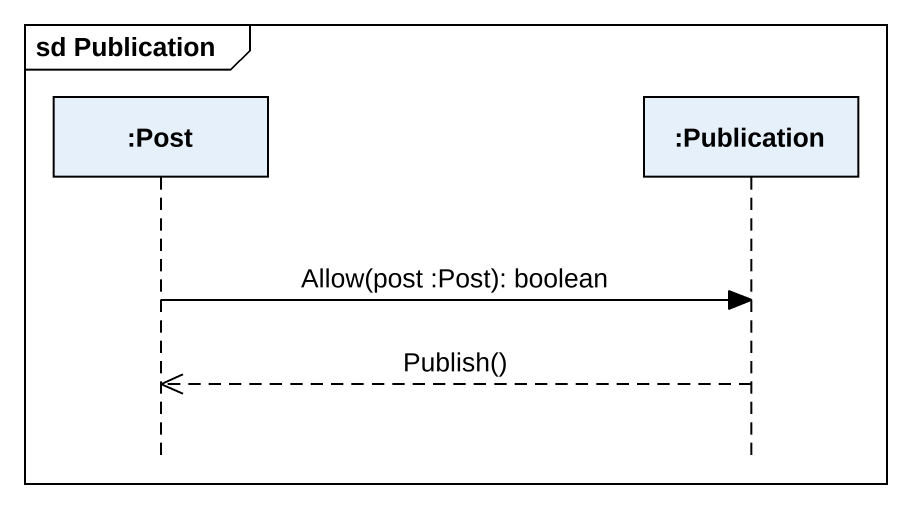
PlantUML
@startuml
mainframe sd Publication
hide footbox
participant ":Post" as Post
participant ":Publication" as Publication

Post -> Publication : Allow(post :Post): boolean
Publication -->> Post : Publish()
@enduml
